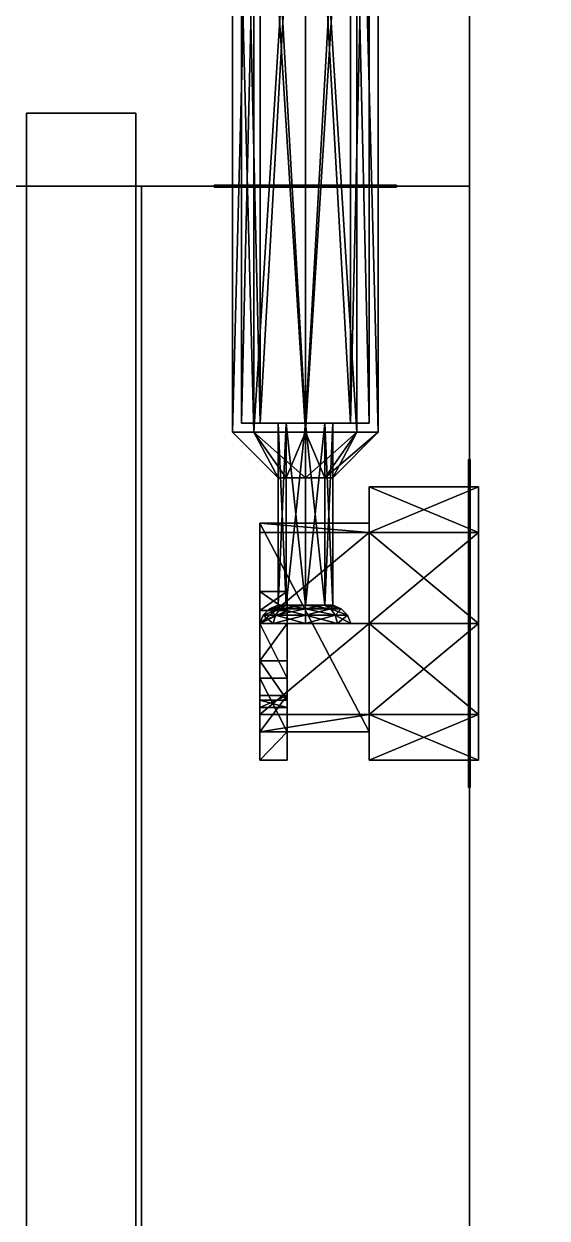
# Model space of a CAD drawing. Extents: x -150 to 2334, y -150 to 2984.
# Drawn here: x 2139.6 to 2168.3, y 701.8 to 767.4 of the extents above; entities that cross this region are included whole.
import ezdxf

# ---------------------------------------------------------------- set-up
doc = ezdxf.new("R2010")
doc.units = 0
for name, color, linetype in [('LAYER0', 7, 'CONTINUOUS'), ('LAYER243', 7, 'CONTINUOUS'), ('LAYER278', 7, 'CONTINUOUS'), ('LAYER309', 7, 'CONTINUOUS'), ('LAYER322', 7, 'CONTINUOUS'), ('LAYER329', 7, 'CONTINUOUS'), ('LAYER5', 7, 'CONTINUOUS'), ('LAYER710', 9, 'CONTINUOUS'), ('LAYER711', 251, 'CONTINUOUS'), ('LAYER715', 254, 'CONTINUOUS'), ('LAYER716', 7, 'CONTINUOUS'), ('LAYER717', 251, 'CONTINUOUS')]:
    doc.layers.add(name, color=color, linetype=linetype)

msp = doc.modelspace()

# ---------------------------------------------------------------- linework, layer by layer
at = {"layer": 'LAYER0', "invisible_edges": 1}
for points in [[(2334, 2984, -5), (-150, -150, -5), (-150, 2984, -5), (2334, 2984, -5)], [(-150, -150, -5), (2334, 2984, -5), (2334, -150, -5), (-150, -150, -5)], [(2334, -150), (-150, 2984), (-150, -150), (2334, -150)], [(-150, 2984), (2334, -150), (2334, 2984), (-150, 2984)]]:
    msp.add_3dface(points, dxfattribs=at)
at = {"layer": 'LAYER243', "invisible_edges": 1}
for points in [[(2164, 776.458), (1614, 758.458), (1614, 776.458), (2164, 776.458)], [(1614, 758.458), (2164, 776.458), (2164, 758.458), (1614, 758.458)], [(2164, 758.458, 2350), (1614, 776.458, 2350), (1614, 758.458, 2350), (2164, 758.458, 2350)], [(1614, 776.458, 2350), (2164, 758.458, 2350), (2164, 776.458, 2350), (1614, 776.458, 2350)], [(2164, 776.458), (2164, 758.458, 2350), (2164, 758.458), (2164, 776.458)], [(2164, 758.458, 2350), (2164, 776.458), (2164, 776.458, 2350), (2164, 758.458, 2350)], [(2164, 758.458, 2350), (1614, 758.458), (2164, 758.458), (2164, 758.458, 2350)], [(1614, 758.458), (2164, 758.458, 2350), (1614, 758.458, 2350), (1614, 758.458)]]:
    msp.add_3dface(points, dxfattribs=at)
at = {"layer": 'LAYER278', "invisible_edges": 1}
for points in [[(2164, 45.78802, 80), (1614, 758.458, 80), (2164, 758.458, 80), (2164, 45.78802, 80)], [(1614, 758.458, 80), (2164, 45.78802, 80), (1614, 45.78802, 80), (1614, 758.458, 80)], [(2164, 758.458, 98), (1614, 758.458, 80), (1614, 758.458, 98), (2164, 758.458, 98)], [(1614, 758.458, 80), (2164, 758.458, 98), (2164, 758.458, 80), (1614, 758.458, 80)], [(1614, 45.78802, 98), (2164, 758.458, 98), (1614, 758.458, 98), (1614, 45.78802, 98)], [(2164, 758.458, 98), (1614, 45.78802, 98), (2164, 45.78802, 98), (2164, 758.458, 98)], [(2164, 758.458, 98), (2164, 45.78802, 80), (2164, 758.458, 80), (2164, 758.458, 98)], [(2164, 45.78802, 80), (2164, 758.458, 98), (2164, 45.78802, 98), (2164, 45.78802, 80)]]:
    msp.add_3dface(points, dxfattribs=at)
at = {"layer": 'LAYER309', "invisible_edges": 1}
for points in [[(2164, 758.458, 2349), (1614, 45.78802, 2349), (2164, 45.78802, 2349), (2164, 758.458, 2349)], [(1614, 45.78802, 2349), (2164, 758.458, 2349), (1614, 758.458, 2349), (1614, 45.78802, 2349)], [(2164, 758.458, 2349), (1614, 758.458, 2331), (1614, 758.458, 2349), (2164, 758.458, 2349)], [(1614, 758.458, 2331), (2164, 758.458, 2349), (2164, 758.458, 2331), (1614, 758.458, 2331)], [(1614, 758.458, 2331), (2164, 45.78802, 2331), (1614, 45.78802, 2331), (1614, 758.458, 2331)], [(2164, 45.78802, 2331), (1614, 758.458, 2331), (2164, 758.458, 2331), (2164, 45.78802, 2331)], [(2164, 45.78802, 2331), (2164, 758.458, 2349), (2164, 45.78802, 2349), (2164, 45.78802, 2331)], [(2164, 758.458, 2349), (2164, 45.78802, 2331), (2164, 758.458, 2331), (2164, 758.458, 2349)]]:
    msp.add_3dface(points, dxfattribs=at)
at = {"layer": 'LAYER322', "invisible_edges": 1}
for points in [[(2139.7, 41.79102, 2335), (2139.7, 762.461, 94), (2139.7, 41.79102, 94), (2139.7, 41.79102, 2335)], [(2139.7, 762.461, 94), (2139.7, 41.79102, 2335), (2139.7, 762.461, 2335), (2139.7, 762.461, 94)], [(2145.7, 41.79102, 94), (2139.7, 762.461, 94), (2145.7, 762.461, 94), (2145.7, 41.79102, 94)], [(2139.7, 762.461, 94), (2145.7, 41.79102, 94), (2139.7, 41.79102, 94), (2139.7, 762.461, 94)], [(2145.7, 762.461, 2335), (2139.7, 762.461, 94), (2139.7, 762.461, 2335), (2145.7, 762.461, 2335)], [(2139.7, 762.461, 94), (2145.7, 762.461, 2335), (2145.7, 762.461, 94), (2139.7, 762.461, 94)], [(2139.7, 41.79102, 2335), (2145.7, 762.461, 2335), (2139.7, 762.461, 2335), (2139.7, 41.79102, 2335)], [(2145.7, 762.461, 2335), (2139.7, 41.79102, 2335), (2145.7, 41.79102, 2335), (2145.7, 762.461, 2335)], [(2145.7, 762.461, 2335), (2145.7, 41.79102, 94), (2145.7, 762.461, 94), (2145.7, 762.461, 2335)], [(2145.7, 41.79102, 94), (2145.7, 762.461, 2335), (2145.7, 41.79102, 2335), (2145.7, 41.79102, 94)]]:
    msp.add_3dface(points, dxfattribs=at)
at = {"layer": 'LAYER329', "invisible_edges": 1}
for points in [[(2146, 758.458, 1274.5), (2164, 758.458, 1154.5), (2146, 758.458, 1154.5), (2146, 758.458, 1274.5)], [(2164, 758.458, 1154.5), (2146, 758.458, 1274.5), (2164, 758.458, 1274.5), (2164, 758.458, 1154.5)], [(2146, 45.78802, 1154.5), (2164, 758.458, 1154.5), (2164, 45.78802, 1154.5), (2146, 45.78802, 1154.5)], [(2164, 758.458, 1154.5), (2146, 45.78802, 1154.5), (2146, 758.458, 1154.5), (2164, 758.458, 1154.5)], [(2146, 758.458, 1274.5), (2164, 45.78802, 1274.5), (2164, 758.458, 1274.5), (2146, 758.458, 1274.5)], [(2164, 45.78802, 1274.5), (2146, 758.458, 1274.5), (2146, 45.78802, 1274.5), (2164, 45.78802, 1274.5)], [(2146, 45.78802, 1154.5), (2146, 758.458, 1274.5), (2146, 758.458, 1154.5), (2146, 45.78802, 1154.5)], [(2146, 758.458, 1274.5), (2146, 45.78802, 1154.5), (2146, 45.78802, 1274.5), (2146, 758.458, 1274.5)], [(2164, 45.78802, 1274.5), (2164, 758.458, 1154.5), (2164, 758.458, 1274.5), (2164, 45.78802, 1274.5)], [(2164, 758.458, 1154.5), (2164, 45.78802, 1274.5), (2164, 45.78802, 1154.5), (2164, 758.458, 1154.5)]]:
    msp.add_3dface(points, dxfattribs=at)
at = {"layer": 'LAYER5'}
for points, invisible_edges in [([(2164, 2814), (2184, 2834), (2164, 20), (2164, 2814)], 3), ([(2184, 0), (2164, 20), (2184, 2834), (2184, 0)], 3), ([(2184, 2834, 100), (2164, 2814, 100), (2184, 0, 100), (2184, 2834, 100)], 3), ([(2164, 2814, 100), (2164, 20), (2164, 20, 100), (2164, 2814, 100)], 1), ([(2164, 20), (2164, 2814, 100), (2164, 2814), (2164, 20)], 1), ([(2164, 20, 100), (2184, 0, 100), (2164, 2814, 100), (2164, 20, 100)], 3)]:
    msp.add_3dface(points, dxfattribs=dict(at, invisible_edges=invisible_edges))
at = {"layer": 'LAYER710'}
for points in [[(2152.525, 789.458, 1184.025), (2152.525, 745.458, 1184.025), (2151.5, 745.458, 1186.5), (2152.525, 789.458, 1184.025)], [(2152.525, 789.458, 1184.025), (2151.5, 745.458, 1186.5), (2151.5, 789.458, 1186.5), (2152.525, 789.458, 1184.025)], [(2151.5, 789.458, 1186.5), (2151.5, 745.458, 1186.5), (2152.525, 745.458, 1188.975), (2151.5, 789.458, 1186.5)], [(2151.5, 789.458, 1186.5), (2152.525, 745.458, 1188.975), (2152.525, 789.458, 1188.975), (2151.5, 789.458, 1186.5)], [(2155, 789.458, 1183), (2155, 745.458, 1183), (2152.525, 745.458, 1184.025), (2155, 789.458, 1183)], [(2155, 789.458, 1183), (2152.525, 745.458, 1184.025), (2152.525, 789.458, 1184.025), (2155, 789.458, 1183)], [(2152.525, 789.458, 1188.975), (2152.525, 745.458, 1188.975), (2155, 745.458, 1190), (2152.525, 789.458, 1188.975)], [(2152.525, 789.458, 1188.975), (2155, 745.458, 1190), (2155, 789.458, 1190), (2152.525, 789.458, 1188.975)], [(2155, 789.458, 1190), (2155, 745.458, 1190), (2157.475, 745.458, 1188.975), (2155, 789.458, 1190)], [(2155, 789.458, 1190), (2157.475, 745.458, 1188.975), (2157.475, 789.458, 1188.975), (2155, 789.458, 1190)], [(2157.475, 789.458, 1184.025), (2157.475, 745.458, 1184.025), (2155, 745.458, 1183), (2157.475, 789.458, 1184.025)], [(2157.475, 789.458, 1184.025), (2155, 745.458, 1183), (2155, 789.458, 1183), (2157.475, 789.458, 1184.025)], [(2157.475, 789.458, 1188.975), (2157.475, 745.458, 1188.975), (2158.5, 745.458, 1186.5), (2157.475, 789.458, 1188.975)], [(2157.475, 789.458, 1188.975), (2158.5, 745.458, 1186.5), (2158.5, 789.458, 1186.5), (2157.475, 789.458, 1188.975)], [(2158.5, 789.458, 1186.5), (2158.5, 745.458, 1186.5), (2157.475, 745.458, 1184.025), (2158.5, 789.458, 1186.5)], [(2158.5, 789.458, 1186.5), (2157.475, 745.458, 1184.025), (2157.475, 789.458, 1184.025), (2158.5, 789.458, 1186.5)], [(2152.525, 745.458, 1184.025), (2152.525, 745.458, 1188.975), (2151.5, 745.458, 1186.5), (2152.525, 745.458, 1184.025)], [(2155, 745.458, 1183), (2157.475, 745.458, 1188.975), (2152.525, 745.458, 1184.025), (2155, 745.458, 1183)], [(2152.525, 745.458, 1184.025), (2157.475, 745.458, 1188.975), (2155, 745.458, 1190), (2152.525, 745.458, 1184.025)], [(2152.525, 745.458, 1184.025), (2155, 745.458, 1190), (2152.525, 745.458, 1188.975), (2152.525, 745.458, 1184.025)], [(2153.939, 745.458, 1185.439), (2153.939, 735.458, 1185.439), (2153.5, 735.458, 1186.5), (2153.939, 745.458, 1185.439)], [(2153.939, 745.458, 1185.439), (2153.5, 735.458, 1186.5), (2153.5, 745.458, 1186.5), (2153.939, 745.458, 1185.439)], [(2153.5, 745.458, 1186.5), (2153.5, 735.458, 1186.5), (2153.939, 735.458, 1187.561), (2153.5, 745.458, 1186.5)], [(2153.5, 745.458, 1186.5), (2153.939, 735.458, 1187.561), (2153.939, 745.458, 1187.561), (2153.5, 745.458, 1186.5)], [(2155, 745.458, 1185), (2155, 735.458, 1185), (2153.939, 735.458, 1185.439), (2155, 745.458, 1185)], [(2155, 745.458, 1185), (2153.939, 735.458, 1185.439), (2153.939, 745.458, 1185.439), (2155, 745.458, 1185)], [(2153.939, 745.458, 1187.561), (2153.939, 735.458, 1187.561), (2155, 735.458, 1188), (2153.939, 745.458, 1187.561)], [(2153.939, 745.458, 1187.561), (2155, 735.458, 1188), (2155, 745.458, 1188), (2153.939, 745.458, 1187.561)], [(2157.475, 745.458, 1184.025), (2157.475, 745.458, 1188.975), (2155, 745.458, 1183), (2157.475, 745.458, 1184.025)], [(2155, 745.458, 1188), (2155, 735.458, 1188), (2156.061, 735.458, 1187.561), (2155, 745.458, 1188)], [(2155, 745.458, 1188), (2156.061, 735.458, 1187.561), (2156.061, 745.458, 1187.561), (2155, 745.458, 1188)], [(2156.061, 745.458, 1185.439), (2156.061, 735.458, 1185.439), (2155, 735.458, 1185), (2156.061, 745.458, 1185.439)], [(2156.061, 745.458, 1185.439), (2155, 735.458, 1185), (2155, 745.458, 1185), (2156.061, 745.458, 1185.439)], [(2156.061, 745.458, 1187.561), (2156.061, 735.458, 1187.561), (2156.5, 735.458, 1186.5), (2156.061, 745.458, 1187.561)], [(2156.061, 745.458, 1187.561), (2156.5, 735.458, 1186.5), (2156.5, 745.458, 1186.5), (2156.061, 745.458, 1187.561)], [(2156.5, 745.458, 1186.5), (2156.5, 735.458, 1186.5), (2156.061, 735.458, 1185.439), (2156.5, 745.458, 1186.5)], [(2156.5, 745.458, 1186.5), (2156.061, 735.458, 1185.439), (2156.061, 745.458, 1185.439), (2156.5, 745.458, 1186.5)], [(2157.475, 745.458, 1184.025), (2158.5, 745.458, 1186.5), (2157.475, 745.458, 1188.975), (2157.475, 745.458, 1184.025)], [(2153.939, 735.458, 1187.561), (2153.5, 735.458, 1186.5), (2153.038, 735.2715, 1186.5), (2153.939, 735.458, 1187.561)], [(2153.939, 735.458, 1187.561), (2153.038, 735.2715, 1186.5), (2153.613, 735.2715, 1187.887), (2153.939, 735.458, 1187.561)], [(2153.5, 735.458, 1186.5), (2153.613, 735.2715, 1185.113), (2153.038, 735.2715, 1186.5), (2153.5, 735.458, 1186.5)], [(2153.5, 735.458, 1186.5), (2153.939, 735.458, 1185.439), (2153.613, 735.2715, 1185.113), (2153.5, 735.458, 1186.5)], [(2155, 735.458, 1188), (2153.939, 735.458, 1187.561), (2153.613, 735.2715, 1187.887), (2155, 735.458, 1188)], [(2155, 735.458, 1188), (2153.613, 735.2715, 1187.887), (2155, 735.2715, 1188.462), (2155, 735.458, 1188)], [(2153.939, 735.458, 1185.439), (2155, 735.2715, 1184.538), (2153.613, 735.2715, 1185.113), (2153.939, 735.458, 1185.439)], [(2153.939, 735.458, 1185.439), (2155, 735.458, 1185), (2155, 735.2715, 1184.538), (2153.939, 735.458, 1185.439)], [(2156.061, 735.458, 1187.561), (2155, 735.458, 1188), (2155, 735.2715, 1188.462), (2156.061, 735.458, 1187.561)], [(2156.061, 735.458, 1187.561), (2155, 735.2715, 1188.462), (2156.387, 735.2715, 1187.887), (2156.061, 735.458, 1187.561)], [(2155, 735.458, 1185), (2156.061, 735.458, 1185.439), (2156.387, 735.2715, 1185.113), (2155, 735.458, 1185)], [(2155, 735.458, 1185), (2156.387, 735.2715, 1185.113), (2155, 735.2715, 1184.538), (2155, 735.458, 1185)], [(2156.5, 735.458, 1186.5), (2156.061, 735.458, 1187.561), (2156.387, 735.2715, 1187.887), (2156.5, 735.458, 1186.5)], [(2156.061, 735.458, 1185.439), (2156.5, 735.458, 1186.5), (2156.962, 735.2715, 1186.5), (2156.061, 735.458, 1185.439)], [(2156.061, 735.458, 1185.439), (2156.962, 735.2715, 1186.5), (2156.387, 735.2715, 1185.113), (2156.061, 735.458, 1185.439)], [(2156.5, 735.458, 1186.5), (2156.387, 735.2715, 1187.887), (2156.962, 735.2715, 1186.5), (2156.5, 735.458, 1186.5)], [(2153.364, 734.9196, 1188.136), (2152.687, 734.9196, 1186.5), (2152.5, 734.458, 1186.5), (2153.364, 734.9196, 1188.136)], [(2153.364, 734.9196, 1188.136), (2152.5, 734.458, 1186.5), (2153.232, 734.458, 1188.268), (2153.364, 734.9196, 1188.136)], [(2152.687, 734.9196, 1186.5), (2153.232, 734.458, 1184.732), (2152.5, 734.458, 1186.5), (2152.687, 734.9196, 1186.5)], [(2153.613, 735.2715, 1187.887), (2153.038, 735.2715, 1186.5), (2152.687, 734.9196, 1186.5), (2153.613, 735.2715, 1187.887)], [(2153.613, 735.2715, 1187.887), (2152.687, 734.9196, 1186.5), (2153.364, 734.9196, 1188.136), (2153.613, 735.2715, 1187.887)], [(2153.038, 735.2715, 1186.5), (2153.364, 734.9196, 1184.864), (2152.687, 734.9196, 1186.5), (2153.038, 735.2715, 1186.5)], [(2152.687, 734.9196, 1186.5), (2153.364, 734.9196, 1184.864), (2153.232, 734.458, 1184.732), (2152.687, 734.9196, 1186.5)], [(2153.038, 735.2715, 1186.5), (2153.613, 735.2715, 1185.113), (2153.364, 734.9196, 1184.864), (2153.038, 735.2715, 1186.5)], [(2155, 734.9196, 1188.814), (2153.364, 734.9196, 1188.136), (2153.232, 734.458, 1188.268), (2155, 734.9196, 1188.814)], [(2155, 734.9196, 1188.814), (2153.232, 734.458, 1188.268), (2155, 734.458, 1189), (2155, 734.9196, 1188.814)], [(2153.364, 734.9196, 1184.864), (2155, 734.458, 1184), (2153.232, 734.458, 1184.732), (2153.364, 734.9196, 1184.864)], [(2155, 735.2715, 1188.462), (2153.613, 735.2715, 1187.887), (2153.364, 734.9196, 1188.136), (2155, 735.2715, 1188.462)], [(2155, 735.2715, 1188.462), (2153.364, 734.9196, 1188.136), (2155, 734.9196, 1188.814), (2155, 735.2715, 1188.462)], [(2153.613, 735.2715, 1185.113), (2155, 734.9196, 1184.186), (2153.364, 734.9196, 1184.864), (2153.613, 735.2715, 1185.113)], [(2153.364, 734.9196, 1184.864), (2155, 734.9196, 1184.186), (2155, 734.458, 1184), (2153.364, 734.9196, 1184.864)], [(2153.613, 735.2715, 1185.113), (2155, 735.2715, 1184.538), (2155, 734.9196, 1184.186), (2153.613, 735.2715, 1185.113)], [(2156.387, 735.2715, 1187.887), (2155, 735.2715, 1188.462), (2155, 734.9196, 1188.814), (2156.387, 735.2715, 1187.887)], [(2156.387, 735.2715, 1187.887), (2155, 734.9196, 1188.814), (2156.636, 734.9196, 1188.136), (2156.387, 735.2715, 1187.887)], [(2155, 735.2715, 1184.538), (2156.387, 735.2715, 1185.113), (2156.636, 734.9196, 1184.864), (2155, 735.2715, 1184.538)], [(2155, 735.2715, 1184.538), (2156.636, 734.9196, 1184.864), (2155, 734.9196, 1184.186), (2155, 735.2715, 1184.538)], [(2156.636, 734.9196, 1188.136), (2155, 734.9196, 1188.814), (2155, 734.458, 1189), (2156.636, 734.9196, 1188.136)], [(2156.636, 734.9196, 1188.136), (2155, 734.458, 1189), (2156.768, 734.458, 1188.268), (2156.636, 734.9196, 1188.136)], [(2155, 734.9196, 1184.186), (2156.636, 734.9196, 1184.864), (2156.768, 734.458, 1184.732), (2155, 734.9196, 1184.186)], [(2155, 734.9196, 1184.186), (2156.768, 734.458, 1184.732), (2155, 734.458, 1184), (2155, 734.9196, 1184.186)], [(2156.962, 735.2715, 1186.5), (2156.387, 735.2715, 1187.887), (2156.636, 734.9196, 1188.136), (2156.962, 735.2715, 1186.5)], [(2156.387, 735.2715, 1185.113), (2156.962, 735.2715, 1186.5), (2157.313, 734.9196, 1186.5), (2156.387, 735.2715, 1185.113)], [(2156.387, 735.2715, 1185.113), (2157.313, 734.9196, 1186.5), (2156.636, 734.9196, 1184.864), (2156.387, 735.2715, 1185.113)], [(2156.962, 735.2715, 1186.5), (2156.636, 734.9196, 1188.136), (2157.313, 734.9196, 1186.5), (2156.962, 735.2715, 1186.5)], [(2157.313, 734.9196, 1186.5), (2156.636, 734.9196, 1188.136), (2156.768, 734.458, 1188.268), (2157.313, 734.9196, 1186.5)], [(2156.636, 734.9196, 1184.864), (2157.313, 734.9196, 1186.5), (2157.5, 734.458, 1186.5), (2156.636, 734.9196, 1184.864)], [(2156.636, 734.9196, 1184.864), (2157.5, 734.458, 1186.5), (2156.768, 734.458, 1184.732), (2156.636, 734.9196, 1184.864)], [(2157.313, 734.9196, 1186.5), (2156.768, 734.458, 1188.268), (2157.5, 734.458, 1186.5), (2157.313, 734.9196, 1186.5)], [(2153.232, 734.458, 1184.732), (2155, 734.458, 1189), (2152.5, 734.458, 1186.5), (2153.232, 734.458, 1184.732)], [(2152.5, 734.458, 1186.5), (2155, 734.458, 1189), (2153.232, 734.458, 1188.268), (2152.5, 734.458, 1186.5)], [(2155, 734.458, 1184), (2155, 734.458, 1189), (2153.232, 734.458, 1184.732), (2155, 734.458, 1184)], [(2156.768, 734.458, 1184.732), (2157.5, 734.458, 1186.5), (2155, 734.458, 1184), (2156.768, 734.458, 1184.732)], [(2155, 734.458, 1184), (2157.5, 734.458, 1186.5), (2156.768, 734.458, 1188.268), (2155, 734.458, 1184)], [(2155, 734.458, 1184), (2156.768, 734.458, 1188.268), (2155, 734.458, 1189), (2155, 734.458, 1184)]]:
    msp.add_3dface(points, dxfattribs=at)
at = {"layer": 'LAYER711'}
for points in [[(2150, 758.408, 1191.5), (2150, 758.508, 1191.5), (2150, 758.508, 1191.5), (2150, 758.408, 1191.5)], [(2150, 758.408, 1181.5), (2160, 758.408, 1181.5), (2160, 758.508, 1181.5), (2150, 758.508, 1181.5)], [(2150, 758.508, 1181.5), (2160, 758.508, 1181.5), (2160, 758.508, 1191.5), (2150, 758.508, 1191.5)], [(2150, 758.508, 1191.5), (2160, 758.508, 1191.5), (2160, 758.408, 1191.5), (2150, 758.408, 1191.5)], [(2150, 758.408, 1191.5), (2150, 758.408, 1181.5), (2150, 758.508, 1181.5), (2150, 758.508, 1191.5)], [(2150, 758.408, 1191.5), (2160, 758.408, 1191.5), (2150, 758.408, 1191.5)], [(2160, 758.408, 1191.5), (2160, 758.408, 1181.5), (2150, 758.408, 1181.5), (2150, 758.408, 1191.5)], [(2160, 758.408, 1181.5), (2160, 758.508, 1181.5), (2160, 758.508, 1181.5), (2160, 758.408, 1181.5)], [(2160, 758.508, 1181.5), (2160, 758.508, 1181.5), (2160, 758.508, 1191.5), (2160, 758.508, 1181.5)], [(2160, 758.508, 1191.5), (2160, 758.508, 1181.5), (2160, 758.408, 1181.5), (2160, 758.408, 1191.5)]]:
    msp.add_3dface(points, dxfattribs=at)
at = {"layer": 'LAYER715'}
for points in [[(2163.95, 743.458, 1195.5), (2164.05, 743.458, 1195.5), (2163.95, 743.458, 1177.5), (2163.95, 743.458, 1195.5)], [(2163.95, 743.458, 1177.5), (2164.05, 743.458, 1195.5), (2164.05, 743.458, 1177.5), (2163.95, 743.458, 1177.5)], [(2163.95, 725.458, 1195.5), (2164.05, 725.458, 1195.5), (2163.95, 743.458, 1195.5), (2163.95, 725.458, 1195.5)], [(2163.95, 743.458, 1195.5), (2164.05, 725.458, 1195.5), (2164.05, 743.458, 1195.5), (2163.95, 743.458, 1195.5)], [(2163.95, 743.458, 1177.5), (2164.05, 743.458, 1177.5), (2163.95, 725.458, 1177.5), (2163.95, 743.458, 1177.5)], [(2163.95, 725.458, 1177.5), (2164.05, 743.458, 1177.5), (2164.05, 725.458, 1177.5), (2163.95, 725.458, 1177.5)], [(2163.95, 743.458, 1195.5), (2163.95, 743.458, 1177.5), (2163.95, 725.458, 1195.5), (2163.95, 743.458, 1195.5)], [(2163.95, 725.458, 1195.5), (2163.95, 743.458, 1177.5), (2163.95, 725.458, 1177.5), (2163.95, 725.458, 1195.5)], [(2164.05, 725.458, 1195.5), (2164.05, 725.458, 1177.5), (2164.05, 743.458, 1195.5), (2164.05, 725.458, 1195.5)], [(2164.05, 743.458, 1195.5), (2164.05, 725.458, 1177.5), (2164.05, 743.458, 1177.5), (2164.05, 743.458, 1195.5)], [(2158.5, 739.4506, 1191.493), (2164.5, 739.4506, 1191.493), (2158.5, 741.958, 1186.5), (2158.5, 739.4506, 1191.493)], [(2158.5, 741.958, 1186.5), (2164.5, 739.4506, 1191.493), (2164.5, 741.958, 1186.5), (2158.5, 741.958, 1186.5)], [(2158.5, 741.958, 1186.5), (2164.5, 741.958, 1186.5), (2158.5, 739.4506, 1181.507), (2158.5, 741.958, 1186.5)], [(2158.5, 739.4506, 1181.507), (2164.5, 741.958, 1186.5), (2164.5, 739.4506, 1181.507), (2158.5, 739.4506, 1181.507)], [(2158.5, 739.4506, 1181.507), (2158.5, 739.4506, 1191.493), (2158.5, 741.958, 1186.5), (2158.5, 739.4506, 1181.507)], [(2164.5, 739.4506, 1191.493), (2164.5, 739.4506, 1181.507), (2164.5, 741.958, 1186.5), (2164.5, 739.4506, 1191.493)], [(2164.5, 741.958, 1186.5), (2164.5, 739.4506, 1191.493), (2164.5, 739.4506, 1181.507), (2164.5, 741.958, 1186.5)], [(2152.5, 728.5118, 1190.25), (2152.5, 739.9654, 1190.25), (2158.5, 728.5118, 1190.25), (2152.5, 728.5118, 1190.25)], [(2158.5, 728.5118, 1190.25), (2152.5, 739.9654, 1190.25), (2158.5, 739.9654, 1190.25), (2158.5, 728.5118, 1190.25)], [(2152.5, 739.4506, 1191.493), (2158.5, 739.4506, 1191.493), (2152.5, 739.9654, 1190.25), (2152.5, 739.4506, 1191.493)], [(2152.5, 739.9654, 1190.25), (2158.5, 739.4506, 1191.493), (2158.5, 739.9654, 1190.25), (2152.5, 739.9654, 1190.25)], [(2152.5, 734.2386, 1190.25), (2152.5, 734.458, 1194), (2152.5, 739.9654, 1190.25), (2152.5, 734.2386, 1190.25)], [(2152.5, 739.9654, 1190.25), (2152.5, 734.458, 1194), (2152.5, 739.4506, 1191.493), (2152.5, 739.9654, 1190.25)], [(2152.5, 739.4506, 1191.493), (2152.5, 734.458, 1194), (2158.5, 739.4506, 1191.493), (2152.5, 739.4506, 1191.493)], [(2158.5, 739.4506, 1191.493), (2152.5, 734.458, 1194), (2158.5, 734.458, 1194), (2158.5, 739.4506, 1191.493)], [(2158.5, 739.4506, 1191.493), (2158.5, 734.458, 1194), (2158.5, 739.9654, 1190.25), (2158.5, 739.4506, 1191.493)], [(2158.5, 739.9654, 1190.25), (2158.5, 734.458, 1194), (2158.5, 734.2386, 1190.25), (2158.5, 739.9654, 1190.25)], [(2158.5, 734.458, 1194), (2164.5, 734.458, 1194), (2158.5, 739.4506, 1191.493), (2158.5, 734.458, 1194)], [(2158.5, 739.4506, 1191.493), (2164.5, 734.458, 1194), (2164.5, 739.4506, 1191.493), (2158.5, 739.4506, 1191.493)], [(2158.5, 739.4506, 1181.507), (2164.5, 739.4506, 1181.507), (2158.5, 734.458, 1179), (2158.5, 739.4506, 1181.507)], [(2158.5, 734.458, 1179), (2164.5, 739.4506, 1181.507), (2164.5, 734.458, 1179), (2158.5, 734.458, 1179)], [(2158.5, 734.458, 1179), (2158.5, 739.4506, 1191.493), (2158.5, 739.4506, 1181.507), (2158.5, 734.458, 1179)], [(2158.5, 734.458, 1194), (2158.5, 739.4506, 1191.493), (2158.5, 729.4654, 1181.507), (2158.5, 734.458, 1194)], [(2158.5, 729.4654, 1181.507), (2158.5, 739.4506, 1191.493), (2158.5, 734.458, 1179), (2158.5, 729.4654, 1181.507)], [(2164.5, 734.458, 1194), (2164.5, 739.4506, 1181.507), (2164.5, 739.4506, 1191.493), (2164.5, 734.458, 1194)], [(2164.5, 739.4506, 1181.507), (2164.5, 739.4506, 1191.493), (2164.5, 734.458, 1179), (2164.5, 739.4506, 1181.507)], [(2164.5, 739.4506, 1191.493), (2164.5, 734.458, 1194), (2164.5, 734.458, 1179), (2164.5, 739.4506, 1191.493)], [(2164.5, 738.8787, 1187), (2164.5, 738.0127, 1187.5), (2164.5, 730.0514, 1187.006), (2164.5, 738.8787, 1187)], [(2164.5, 738.8787, 1186), (2164.5, 738.8787, 1187), (2164.5, 730.0514, 1185.994), (2164.5, 738.8787, 1186)], [(2164.5, 730.0514, 1185.994), (2164.5, 738.8787, 1187), (2164.5, 730.0514, 1187.006), (2164.5, 730.0514, 1185.994)], [(2164.5, 738.0127, 1185.5), (2164.5, 738.8787, 1186), (2164.5, 730.9445, 1185.519), (2164.5, 738.0127, 1185.5)], [(2164.5, 730.9445, 1185.519), (2164.5, 738.8787, 1186), (2164.5, 730.0514, 1185.994), (2164.5, 730.9445, 1185.519)], [(2164.5, 730.0514, 1187.006), (2164.5, 738.0127, 1187.5), (2164.5, 730.9242, 1187.518), (2164.5, 730.0514, 1187.006)], [(2152.5, 735.1651, 1179.293), (2152.5, 736.208, 1180.75), (2154, 735.1651, 1179.293), (2152.5, 735.1651, 1179.293)], [(2154, 735.1651, 1179.293), (2152.5, 736.208, 1180.75), (2154, 736.208, 1180.75), (2154, 735.1651, 1179.293)], [(2152.5, 735.1651, 1179.293), (2152.5, 735.1651, 1181.457), (2152.5, 736.208, 1180.75), (2152.5, 735.1651, 1179.293)], [(2152.5, 736.208, 1180.75), (2152.5, 735.1651, 1181.457), (2154, 736.208, 1180.75), (2152.5, 736.208, 1180.75)], [(2154, 736.208, 1180.75), (2152.5, 735.1651, 1181.457), (2154, 735.1651, 1181.457), (2154, 736.208, 1180.75)], [(2154, 736.208, 1180.75), (2154, 735.1651, 1181.457), (2154, 735.1651, 1179.293), (2154, 736.208, 1180.75)], [(2164.5, 735.4684, 1190.034), (2164.5, 734.9684, 1190.9), (2164.5, 735.4498, 1182.966), (2164.5, 735.4684, 1190.034)], [(2164.5, 735.4498, 1182.966), (2164.5, 734.9684, 1190.9), (2164.5, 734.9742, 1182.073), (2164.5, 735.4498, 1182.966)], [(2152.5, 735.1651, 1179.293), (2154, 735.1651, 1179.293), (2152.5, 734.458, 1179), (2152.5, 735.1651, 1179.293)], [(2152.5, 734.458, 1179), (2154, 735.1651, 1179.293), (2154, 734.458, 1179), (2152.5, 734.458, 1179)], [(2152.5, 734.8116, 1179.146), (2152.5, 734.458, 1181.75), (2152.5, 735.1651, 1181.457), (2152.5, 734.8116, 1179.146)], [(2152.5, 734.8116, 1179.146), (2152.5, 735.1651, 1181.457), (2152.5, 735.1651, 1179.293), (2152.5, 734.8116, 1179.146)], [(2152.5, 735.1651, 1181.457), (2152.5, 734.458, 1181.75), (2154, 735.1651, 1181.457), (2152.5, 735.1651, 1181.457)], [(2154, 735.1651, 1181.457), (2152.5, 734.458, 1181.75), (2154, 734.458, 1181.75), (2154, 735.1651, 1181.457)], [(2152.5, 734.458, 1179), (2152.5, 734.458, 1181.75), (2152.5, 734.8116, 1179.146), (2152.5, 734.458, 1179)], [(2154, 735.1651, 1179.293), (2154, 735.1651, 1181.457), (2154, 734.8116, 1179.146), (2154, 735.1651, 1179.293)], [(2154, 735.1651, 1181.457), (2154, 734.458, 1181.75), (2154, 734.8116, 1179.146), (2154, 735.1651, 1181.457)], [(2154, 734.8116, 1179.146), (2154, 734.458, 1181.75), (2154, 734.458, 1179), (2154, 734.8116, 1179.146)], [(2164.5, 734.9684, 1190.9), (2164.5, 733.9684, 1190.9), (2164.5, 734.9742, 1182.073), (2164.5, 734.9684, 1190.9)], [(2164.5, 734.9742, 1182.073), (2164.5, 733.9684, 1190.9), (2164.5, 733.9626, 1182.073), (2164.5, 734.9742, 1182.073)], [(2152.5, 731.458, 1180.554), (2152.5, 734.458, 1179), (2154, 731.458, 1180.554), (2152.5, 731.458, 1180.554)], [(2154, 731.458, 1180.554), (2152.5, 734.458, 1179), (2154, 734.458, 1179), (2154, 731.458, 1180.554)], [(2152.5, 734.458, 1194), (2152.5, 729.4654, 1191.493), (2158.5, 734.458, 1194), (2152.5, 734.458, 1194)], [(2158.5, 734.458, 1194), (2152.5, 729.4654, 1191.493), (2158.5, 729.4654, 1191.493), (2158.5, 734.458, 1194)], [(2152.5, 734.2386, 1190.25), (2152.5, 728.5118, 1190.25), (2152.5, 734.458, 1194), (2152.5, 734.2386, 1190.25)], [(2152.5, 734.458, 1194), (2152.5, 728.5118, 1190.25), (2152.5, 729.4654, 1191.493), (2152.5, 734.458, 1194)], [(2152.5, 731.458, 1180.554), (2152.5, 732.4043, 1183.4), (2152.5, 734.458, 1179), (2152.5, 731.458, 1180.554)], [(2152.5, 734.458, 1179), (2152.5, 732.4043, 1183.4), (2152.5, 734.458, 1181.75), (2152.5, 734.458, 1179)], [(2152.5, 734.458, 1181.75), (2152.5, 732.4043, 1183.4), (2154, 734.458, 1181.75), (2152.5, 734.458, 1181.75)], [(2154, 734.458, 1181.75), (2152.5, 732.4043, 1183.4), (2154, 732.4043, 1183.4), (2154, 734.458, 1181.75)], [(2154, 734.458, 1181.75), (2154, 732.4043, 1183.4), (2154, 734.458, 1179), (2154, 734.458, 1181.75)], [(2154, 734.458, 1179), (2154, 732.4043, 1183.4), (2154, 731.458, 1180.554), (2154, 734.458, 1179)], [(2158.5, 734.458, 1179), (2164.5, 734.458, 1179), (2158.5, 729.4654, 1181.507), (2158.5, 734.458, 1179)], [(2158.5, 729.4654, 1181.507), (2164.5, 734.458, 1179), (2164.5, 729.4654, 1181.507), (2158.5, 729.4654, 1181.507)], [(2158.5, 729.4654, 1191.493), (2158.5, 734.458, 1194), (2158.5, 726.958, 1186.5), (2158.5, 729.4654, 1191.493)], [(2158.5, 726.958, 1186.5), (2158.5, 734.458, 1194), (2158.5, 729.4654, 1181.507), (2158.5, 726.958, 1186.5)], [(2158.5, 734.2386, 1190.25), (2158.5, 734.458, 1194), (2158.5, 728.5118, 1190.25), (2158.5, 734.2386, 1190.25)], [(2158.5, 728.5118, 1190.25), (2158.5, 734.458, 1194), (2158.5, 729.4654, 1191.493), (2158.5, 728.5118, 1190.25)], [(2158.5, 729.4654, 1191.493), (2164.5, 729.4654, 1191.493), (2158.5, 734.458, 1194), (2158.5, 729.4654, 1191.493)], [(2158.5, 734.458, 1194), (2164.5, 729.4654, 1191.493), (2164.5, 734.458, 1194), (2158.5, 734.458, 1194)], [(2164.5, 729.4654, 1181.507), (2164.5, 734.458, 1194), (2164.5, 726.958, 1186.5), (2164.5, 729.4654, 1181.507)], [(2164.5, 726.958, 1186.5), (2164.5, 734.458, 1194), (2164.5, 729.4654, 1191.493), (2164.5, 726.958, 1186.5)], [(2164.5, 734.458, 1179), (2164.5, 734.458, 1194), (2164.5, 729.4654, 1181.507), (2164.5, 734.458, 1179)], [(2164.5, 733.9684, 1190.9), (2164.5, 733.4684, 1190.034), (2164.5, 733.9626, 1182.073), (2164.5, 733.9684, 1190.9)], [(2164.5, 733.9626, 1182.073), (2164.5, 733.4684, 1190.034), (2164.5, 733.4507, 1182.946), (2164.5, 733.9626, 1182.073)], [(2152.5, 730.2593, 1185.155), (2154, 730.2593, 1185.155), (2152.5, 732.4043, 1183.4), (2152.5, 730.2593, 1185.155)], [(2152.5, 732.4043, 1183.4), (2154, 730.2593, 1185.155), (2154, 732.4043, 1183.4), (2152.5, 732.4043, 1183.4)], [(2152.5, 731.458, 1180.554), (2152.5, 730.2593, 1185.155), (2152.5, 732.4043, 1183.4), (2152.5, 731.458, 1180.554)], [(2154, 732.4043, 1183.4), (2154, 730.2593, 1185.155), (2154, 731.458, 1180.554), (2154, 732.4043, 1183.4)], [(2152.5, 728.5118, 1183.5), (2152.5, 731.458, 1180.554), (2154, 728.5118, 1183.5), (2152.5, 728.5118, 1183.5)], [(2154, 728.5118, 1183.5), (2152.5, 731.458, 1180.554), (2154, 731.458, 1180.554), (2154, 728.5118, 1183.5)], [(2152.5, 728.5118, 1183.5), (2152.5, 730.2593, 1185.155), (2152.5, 731.458, 1180.554), (2152.5, 728.5118, 1183.5)], [(2154, 731.458, 1180.554), (2154, 730.2593, 1185.155), (2154, 728.5118, 1183.5), (2154, 731.458, 1180.554)], [(2152.5, 730.5118, 1190.25), (2154, 730.5118, 1190.25), (2152.5, 729.8466, 1187.359), (2152.5, 730.5118, 1190.25)], [(2152.5, 729.8466, 1187.359), (2154, 730.5118, 1190.25), (2154, 729.8466, 1187.359), (2152.5, 729.8466, 1187.359)], [(2154, 728.5118, 1190.25), (2154, 730.5118, 1190.25), (2152.5, 728.5118, 1190.25), (2154, 728.5118, 1190.25)], [(2152.5, 728.5118, 1190.25), (2154, 730.5118, 1190.25), (2152.5, 730.5118, 1190.25), (2152.5, 728.5118, 1190.25)], [(2152.5, 728.5118, 1190.25), (2152.5, 730.5118, 1190.25), (2152.5, 726.958, 1186.5), (2152.5, 728.5118, 1190.25)], [(2152.5, 726.958, 1186.5), (2152.5, 730.5118, 1190.25), (2152.5, 729.8466, 1187.359), (2152.5, 726.958, 1186.5)], [(2152.5, 729.8466, 1187.359), (2154, 729.8466, 1187.359), (2152.5, 730.2593, 1185.155), (2152.5, 729.8466, 1187.359)], [(2152.5, 730.2593, 1185.155), (2154, 729.8466, 1187.359), (2154, 730.2593, 1185.155), (2152.5, 730.2593, 1185.155)], [(2152.5, 728.5118, 1183.5), (2152.5, 729.8466, 1187.359), (2152.5, 730.2593, 1185.155), (2152.5, 728.5118, 1183.5)], [(2154, 730.5118, 1190.25), (2154, 728.5118, 1190.25), (2154, 729.8466, 1187.359), (2154, 730.5118, 1190.25)], [(2154, 729.8466, 1187.359), (2154, 730.5118, 1190.25), (2154, 726.958, 1186.5), (2154, 729.8466, 1187.359)], [(2154, 726.958, 1186.5), (2154, 730.5118, 1190.25), (2154, 728.5118, 1190.25), (2154, 726.958, 1186.5)], [(2154, 728.5118, 1183.5), (2154, 729.8466, 1187.359), (2154, 730.2593, 1185.155), (2154, 728.5118, 1183.5)], [(2154, 730.2593, 1185.155), (2154, 729.8466, 1187.359), (2154, 728.5118, 1183.5), (2154, 730.2593, 1185.155)], [(2152.5, 726.958, 1186.5), (2152.5, 729.8466, 1187.359), (2152.5, 728.5118, 1183.5), (2152.5, 726.958, 1186.5)], [(2154, 726.958, 1186.5), (2154, 729.8466, 1187.359), (2154, 728.5118, 1183.5), (2154, 726.958, 1186.5)], [(2154, 729.8466, 1187.359), (2154, 728.5118, 1190.25), (2154, 726.958, 1186.5), (2154, 729.8466, 1187.359)], [(2154, 728.5118, 1183.5), (2154, 729.8466, 1187.359), (2154, 726.958, 1186.5), (2154, 728.5118, 1183.5)], [(2152.5, 729.4654, 1191.493), (2152.5, 728.5118, 1190.25), (2158.5, 729.4654, 1191.493), (2152.5, 729.4654, 1191.493)], [(2158.5, 729.4654, 1191.493), (2152.5, 728.5118, 1190.25), (2158.5, 728.5118, 1190.25), (2158.5, 729.4654, 1191.493)], [(2158.5, 729.4654, 1181.507), (2164.5, 729.4654, 1181.507), (2158.5, 726.958, 1186.5), (2158.5, 729.4654, 1181.507)], [(2158.5, 726.958, 1186.5), (2164.5, 729.4654, 1181.507), (2164.5, 726.958, 1186.5), (2158.5, 726.958, 1186.5)], [(2158.5, 726.958, 1186.5), (2164.5, 726.958, 1186.5), (2158.5, 729.4654, 1191.493), (2158.5, 726.958, 1186.5)], [(2158.5, 729.4654, 1191.493), (2164.5, 726.958, 1186.5), (2164.5, 729.4654, 1191.493), (2158.5, 729.4654, 1191.493)], [(2152.5, 728.5118, 1183.5), (2154, 728.5118, 1183.5), (2152.5, 726.958, 1186.5), (2152.5, 728.5118, 1183.5)], [(2152.5, 726.958, 1186.5), (2154, 728.5118, 1183.5), (2154, 726.958, 1186.5), (2152.5, 726.958, 1186.5)], [(2154, 726.958, 1186.5), (2154, 728.5118, 1190.25), (2152.5, 726.958, 1186.5), (2154, 726.958, 1186.5)], [(2152.5, 726.958, 1186.5), (2154, 728.5118, 1190.25), (2152.5, 728.5118, 1190.25), (2152.5, 726.958, 1186.5)], [(2164.05, 725.458, 1177.5), (2163.95, 725.458, 1177.5), (2164.05, 725.458, 1195.5), (2164.05, 725.458, 1177.5)], [(2164.05, 725.458, 1195.5), (2163.95, 725.458, 1177.5), (2163.95, 725.458, 1195.5), (2164.05, 725.458, 1195.5)]]:
    msp.add_3dface(points, dxfattribs=at)
at = {"layer": 'LAYER716'}
for points in [[(2152.172, 744.958, 1247.672), (2151, 744.958, 1250.5), (2152.172, 789.958, 1247.672), (2152.172, 744.958, 1247.672)], [(2152.172, 789.958, 1247.672), (2151, 744.958, 1250.5), (2151, 789.958, 1250.5), (2152.172, 789.958, 1247.672)], [(2152.172, 789.958, 1253.328), (2151, 789.958, 1250.5), (2152.172, 744.958, 1253.328), (2152.172, 789.958, 1253.328)], [(2152.172, 744.958, 1253.328), (2151, 789.958, 1250.5), (2151, 744.958, 1250.5), (2152.172, 744.958, 1253.328)], [(2155, 744.958, 1246.5), (2152.172, 744.958, 1247.672), (2155, 789.958, 1246.5), (2155, 744.958, 1246.5)], [(2155, 789.958, 1246.5), (2152.172, 744.958, 1247.672), (2152.172, 789.958, 1247.672), (2155, 789.958, 1246.5)], [(2155, 789.958, 1254.5), (2152.172, 789.958, 1253.328), (2155, 744.958, 1254.5), (2155, 789.958, 1254.5)], [(2155, 744.958, 1254.5), (2152.172, 789.958, 1253.328), (2152.172, 744.958, 1253.328), (2155, 744.958, 1254.5)], [(2157.828, 744.958, 1247.672), (2155, 744.958, 1246.5), (2157.828, 789.958, 1247.672), (2157.828, 744.958, 1247.672)], [(2157.828, 789.958, 1247.672), (2155, 744.958, 1246.5), (2155, 789.958, 1246.5), (2157.828, 789.958, 1247.672)], [(2157.828, 789.958, 1253.328), (2155, 789.958, 1254.5), (2157.828, 744.958, 1253.328), (2157.828, 789.958, 1253.328)], [(2157.828, 744.958, 1253.328), (2155, 789.958, 1254.5), (2155, 744.958, 1254.5), (2157.828, 744.958, 1253.328)], [(2159, 789.958, 1250.5), (2159, 744.958, 1250.5), (2157.828, 789.958, 1247.672), (2159, 789.958, 1250.5)], [(2157.828, 789.958, 1247.672), (2159, 744.958, 1250.5), (2157.828, 744.958, 1247.672), (2157.828, 789.958, 1247.672)], [(2159, 789.958, 1250.5), (2157.828, 789.958, 1253.328), (2159, 744.958, 1250.5), (2159, 789.958, 1250.5)], [(2159, 744.958, 1250.5), (2157.828, 789.958, 1253.328), (2157.828, 744.958, 1253.328), (2159, 744.958, 1250.5)], [(2152.172, 744.958, 1247.672), (2153.5, 742.458, 1250.5), (2151, 744.958, 1250.5), (2152.172, 744.958, 1247.672)], [(2152.172, 744.958, 1253.328), (2153.5, 742.458, 1250.5), (2151, 744.958, 1250.5), (2152.172, 744.958, 1253.328)], [(2153.5, 742.458, 1250.5), (2152.172, 744.958, 1253.328), (2151, 744.958, 1250.5), (2153.5, 742.458, 1250.5)], [(2155, 744.958, 1246.5), (2153.939, 742.458, 1249.439), (2152.172, 744.958, 1247.672), (2155, 744.958, 1246.5)], [(2153.939, 742.458, 1249.439), (2153.5, 742.458, 1250.5), (2152.172, 744.958, 1247.672), (2153.939, 742.458, 1249.439)], [(2155, 744.958, 1254.5), (2155, 742.458, 1252), (2152.172, 744.958, 1253.328), (2155, 744.958, 1254.5)], [(2152.172, 744.958, 1253.328), (2155, 742.458, 1252), (2153.939, 742.458, 1251.561), (2152.172, 744.958, 1253.328)], [(2153.939, 742.458, 1251.561), (2153.5, 742.458, 1250.5), (2152.172, 744.958, 1253.328), (2153.939, 742.458, 1251.561)], [(2152.172, 744.958, 1253.328), (2153.939, 742.458, 1251.561), (2155, 744.958, 1254.5), (2152.172, 744.958, 1253.328)], [(2155, 744.958, 1254.5), (2152.172, 744.958, 1253.328), (2155, 742.458, 1252), (2155, 744.958, 1254.5)], [(2155, 742.458, 1252), (2152.172, 744.958, 1253.328), (2153.939, 742.458, 1251.561), (2155, 742.458, 1252)], [(2153.939, 742.458, 1251.561), (2152.172, 744.958, 1253.328), (2153.5, 742.458, 1250.5), (2153.939, 742.458, 1251.561)], [(2155, 742.458, 1249), (2153.939, 742.458, 1249.439), (2155, 744.958, 1246.5), (2155, 742.458, 1249)], [(2155, 744.958, 1254.5), (2153.939, 742.458, 1251.561), (2155, 742.458, 1252), (2155, 744.958, 1254.5)], [(2156.061, 742.458, 1249.439), (2155, 742.458, 1249), (2157.828, 744.958, 1247.672), (2156.061, 742.458, 1249.439)], [(2157.828, 744.958, 1247.672), (2155, 742.458, 1249), (2155, 744.958, 1246.5), (2157.828, 744.958, 1247.672)], [(2157.828, 744.958, 1253.328), (2156.061, 742.458, 1251.561), (2155, 744.958, 1254.5), (2157.828, 744.958, 1253.328)], [(2155, 744.958, 1254.5), (2156.061, 742.458, 1251.561), (2155, 742.458, 1252), (2155, 744.958, 1254.5)], [(2155, 744.958, 1254.5), (2155, 742.458, 1252), (2157.828, 744.958, 1253.328), (2155, 744.958, 1254.5)], [(2157.828, 744.958, 1253.328), (2155, 742.458, 1252), (2156.061, 742.458, 1251.561), (2157.828, 744.958, 1253.328)], [(2157.828, 744.958, 1247.672), (2156.5, 742.458, 1250.5), (2156.061, 742.458, 1249.439), (2157.828, 744.958, 1247.672)], [(2157.828, 744.958, 1253.328), (2159, 744.958, 1250.5), (2156.061, 742.458, 1251.561), (2157.828, 744.958, 1253.328)], [(2156.061, 742.458, 1251.561), (2159, 744.958, 1250.5), (2156.5, 742.458, 1250.5), (2156.061, 742.458, 1251.561)], [(2157.828, 744.958, 1253.328), (2156.061, 742.458, 1251.561), (2159, 744.958, 1250.5), (2157.828, 744.958, 1253.328)], [(2159, 744.958, 1250.5), (2156.061, 742.458, 1251.561), (2156.5, 742.458, 1250.5), (2159, 744.958, 1250.5)], [(2159, 744.958, 1250.5), (2156.5, 742.458, 1250.5), (2157.828, 744.958, 1247.672), (2159, 744.958, 1250.5)], [(2153.939, 742.458, 1251.561), (2153.939, 742.458, 1249.439), (2153.5, 742.458, 1250.5), (2153.939, 742.458, 1251.561)], [(2153.939, 742.458, 1249.439), (2153.939, 742.458, 1251.561), (2153.5, 742.458, 1250.5), (2153.939, 742.458, 1249.439)], [(2155, 742.458, 1252), (2155, 742.458, 1249), (2153.939, 742.458, 1251.561), (2155, 742.458, 1252)], [(2155, 742.458, 1249), (2153.939, 742.458, 1249.439), (2153.939, 742.458, 1251.561), (2155, 742.458, 1249)], [(2155, 742.458, 1249), (2153.939, 742.458, 1251.561), (2153.939, 742.458, 1249.439), (2155, 742.458, 1249)], [(2155, 742.458, 1252), (2153.939, 742.458, 1251.561), (2156.061, 742.458, 1249.439), (2155, 742.458, 1252)], [(2156.061, 742.458, 1249.439), (2153.939, 742.458, 1251.561), (2155, 742.458, 1249), (2156.061, 742.458, 1249.439)], [(2156.061, 742.458, 1251.561), (2156.061, 742.458, 1249.439), (2155, 742.458, 1252), (2156.061, 742.458, 1251.561)], [(2156.061, 742.458, 1249.439), (2155, 742.458, 1249), (2155, 742.458, 1252), (2156.061, 742.458, 1249.439)], [(2156.061, 742.458, 1251.561), (2155, 742.458, 1252), (2156.5, 742.458, 1250.5), (2156.061, 742.458, 1251.561)], [(2156.5, 742.458, 1250.5), (2155, 742.458, 1252), (2156.061, 742.458, 1249.439), (2156.5, 742.458, 1250.5)], [(2156.5, 742.458, 1250.5), (2156.061, 742.458, 1249.439), (2156.061, 742.458, 1251.561), (2156.5, 742.458, 1250.5)]]:
    msp.add_3dface(points, dxfattribs=at)
at = {"layer": 'LAYER717'}
for points in [[(2150, 758.508, 1245.5), (2150, 758.508, 1245.5), (2150, 758.408, 1245.5), (2150, 758.508, 1245.5)], [(2150, 758.508, 1255.5), (2150, 758.508, 1245.5), (2150, 758.508, 1245.5), (2150, 758.508, 1255.5)], [(2160, 758.408, 1245.5), (2150, 758.408, 1245.5), (2150, 758.508, 1245.5), (2160, 758.508, 1245.5)], [(2160, 758.508, 1245.5), (2150, 758.508, 1245.5), (2150, 758.508, 1255.5), (2160, 758.508, 1255.5)], [(2160, 758.508, 1255.5), (2150, 758.508, 1255.5), (2150, 758.408, 1255.5), (2160, 758.408, 1255.5)], [(2150, 758.508, 1255.5), (2150, 758.508, 1245.5), (2150, 758.408, 1245.5), (2150, 758.408, 1255.5)], [(2160, 758.408, 1255.5), (2150, 758.408, 1255.5), (2160, 758.408, 1255.5)], [(2150, 758.408, 1255.5), (2150, 758.408, 1245.5), (2160, 758.408, 1245.5), (2160, 758.408, 1255.5)], [(2160, 758.508, 1255.5), (2160, 758.508, 1255.5), (2160, 758.408, 1255.5), (2160, 758.508, 1255.5)], [(2160, 758.408, 1255.5), (2160, 758.408, 1245.5), (2160, 758.508, 1245.5), (2160, 758.508, 1255.5)]]:
    msp.add_3dface(points, dxfattribs=at)

doc.saveas('drawing.dxf')
